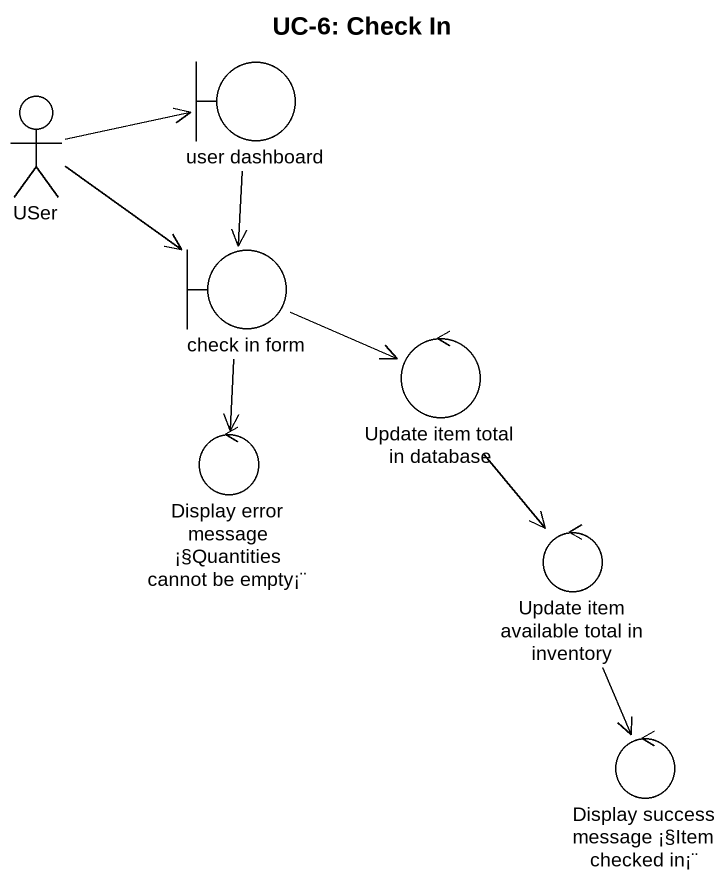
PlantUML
@startuml
title UC-6: Check In
boundary "user dashboard" as user_dashboard
actor USer
boundary "check in form" as check_in_form
control "Update item total in database" as Update_item_total_in
control "Display error message ¡§Quantities cannot be empty¡¨" as Display_error_message
control "Update item available total in inventory" as Update_item_available_total
control "Display success message ¡§Item checked in¡¨" as Display_success_message
user_dashboard --> check_in_form
USer -right-> user_dashboard
USer --> check_in_form
check_in_form -right-> Update_item_total_in
check_in_form --> Display_error_message
Update_item_total_in --> Update_item_available_total
Update_item_available_total --> Display_success_message
@enduml
